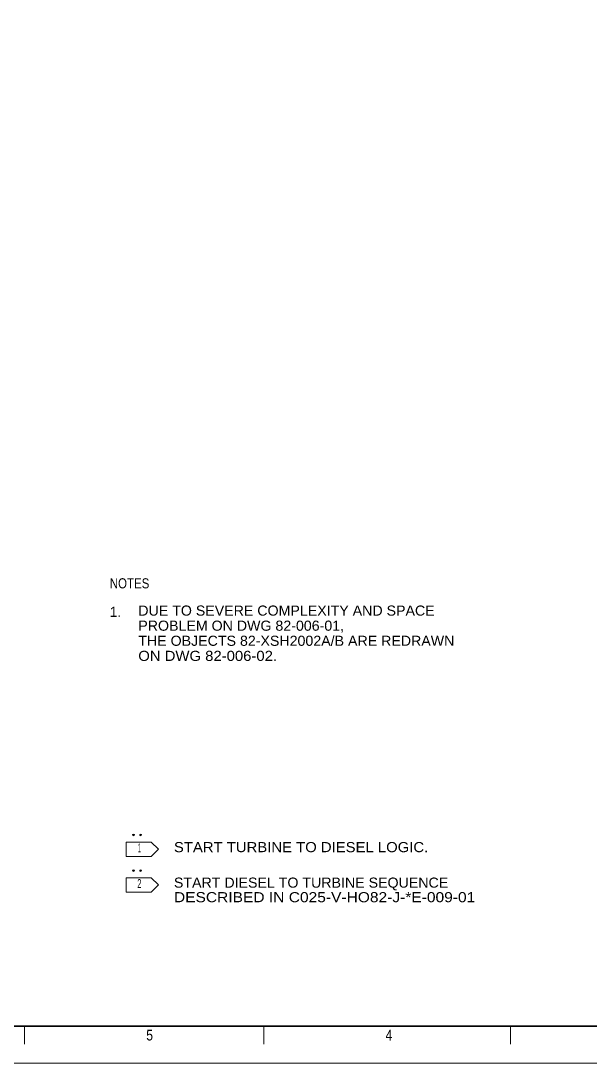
# Model space of a CAD drawing. Header units: millimetres. Extents: x 0 to 841, y 0 to 594.
# Drawn here: x 485.4 to 645.2, y 0 to 292.4 of the extents above; entities that cross this region are included whole.
import ezdxf
from ezdxf.enums import TextEntityAlignment as Align

# ---------------------------------------------------------------- set-up
doc = ezdxf.new("R2010")
doc.units = ezdxf.units.MM
doc.header["$PDMODE"] = 32
doc.header["$PDSIZE"] = 0.5
for name, color, linetype, lineweight in [('1', 7, 'Continuous', 13), ('12', 7, 'Continuous', 13), ('49', 7, 'Continuous', 13), ('9', 7, 'Continuous', 13)]:
    doc.layers.add(name, color=color, linetype=linetype, lineweight=lineweight)

msp = doc.modelspace()

# ---------------------------------------------------------------- linework, layer by layer
at = {"layer": '1', "lineweight": 35}
msp.add_line((648.95, 10.382), (10.333, 10.382), dxfattribs=at)
at = {"layer": '1'}
for p, q in [((486.455, 10.382), (486.455, 5.348)), ((486.455, 10.382), (486.455, 5.348)), ((553.613, 10.382), (553.613, 5.348)), ((553.613, 10.382), (553.613, 5.348)), ((622.776, 10.372), (622.776, 5.348)), ((622.776, 10.372), (622.776, 5.348))]:
    msp.add_line(p, q, dxfattribs=at)
at = {"layer": '1', "lineweight": 25}
msp.add_lwpolyline([(648.95, 10.382), (10.333, 10.382), (10.333, 156.364)], dxfattribs=at)
at = {"layer": '12'}
for p, q in [((515, 62), (515, 58)), ((515, 62), (522, 62)), ((515, 58), (522, 58)), ((515, 52), (515, 48)), ((515, 52), (522, 52)), ((515, 48), (522, 48))]:
    msp.add_line(p, q, dxfattribs=at)
for points in [[(522, 58), (524, 60), (522, 62)], [(522, 48), (524, 50), (522, 52)]]:
    msp.add_lwpolyline(points, dxfattribs=at)
for p in [(517, 64), (519, 64), (517, 54), (519, 54)]:
    msp.add_point(p, dxfattribs=at)
at = {"layer": '9'}
msp.add_lwpolyline([(0, 0), (841, 0), (841, 594), (0, 594)], close=True, dxfattribs=at)
msp.add_lwpolyline([(0, 0), (841, 0), (841, 594), (0, 594)], close=True, dxfattribs=at)

# ---------------------------------------------------------------- texts
at = {"layer": '1', "width": 0.85}
for s, p in [('5', (521.543, 6.354)), ('5', (521.543, 6.354)), ('4', (588.702, 6.354)), ('4', (588.702, 6.354))]:
    msp.add_text(s, height=3.02, dxfattribs=at).set_placement(p, align=Align.CENTER)
at = {"layer": '12'}
for s, width, p in [('1', 0.35, (518.661, 59.128)), ('2', 0.6, (518.661, 49.128))]:
    msp.add_text(s, height=2.5, dxfattribs=dict(at, width=width)).set_placement(p, align=Align.CENTER)
at = {"layer": '49'}
for s, width, p in [('NOTES', 0.85, (510.362, 133.181)), ('DUE TO SEVERE COMPLEXITY AND SPACE ', 1.05, (518.362, 125.533)), ('PROBLEM ON DWG 82-006-01,', 1.05, (518.362, 121.298)), ('THE OBJECTS 82-XSH2002A/B ARE REDRAWN ', 1.05, (518.362, 117.064)), ('ON DWG 82-006-02.', 1.1, (518.362, 112.828)), ('START TURBINE TO DIESEL LOGIC.', 1.1, (528.362, 59.181)), ('START DIESEL TO TURBINE SEQUENCE', 1.05, (528.362, 49.224)), ('DESCRIBED IN C025-V-HO82-J-*E-009-01', 1.15, (528.362, 45.139))]:
    msp.add_text(s, height=2.835, dxfattribs=dict(at, width=width)).set_placement(p)
msp.add_text('1.', height=2.835, dxfattribs=at).set_placement((510.362, 125.181))

doc.saveas('drawing.dxf')
